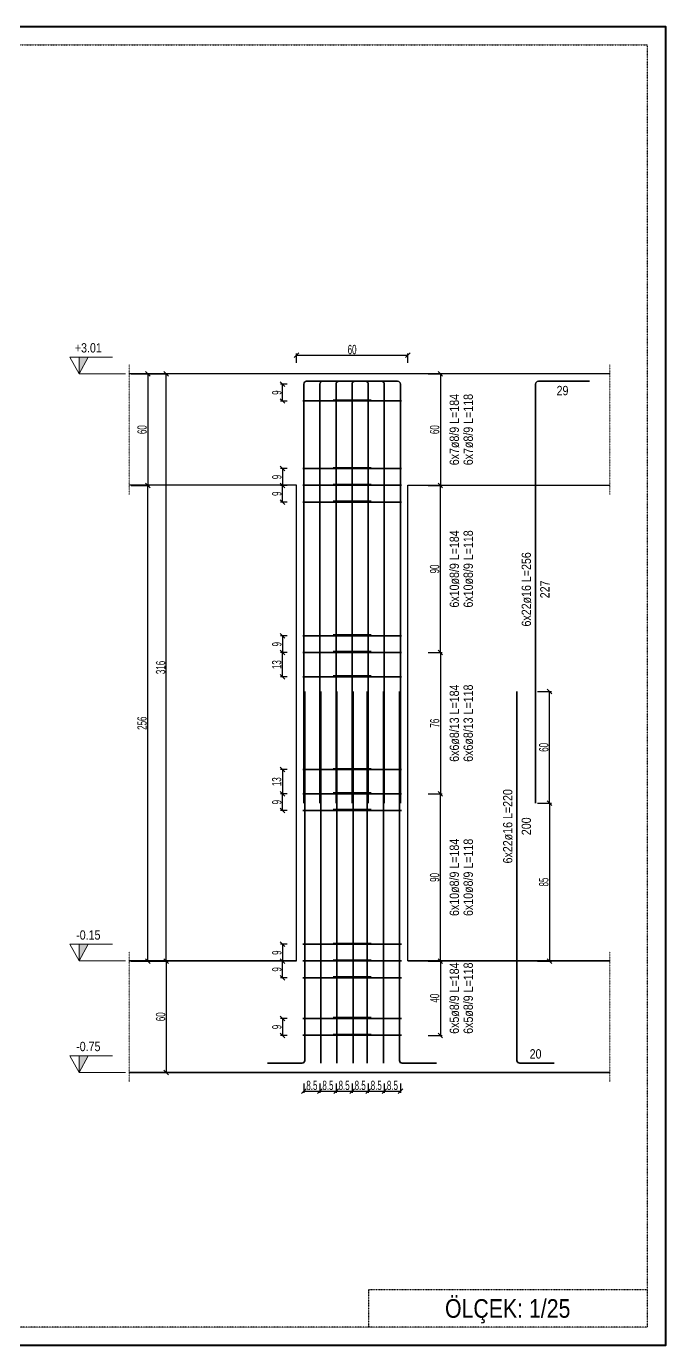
# Model space of a CAD drawing. Header units: millimetres. Extents: x -267 to 94375, y 6431 to 10838.
# Drawn here: x 48595 to 49283, y 8169 to 9589 of the extents above; entities that cross this region are included whole.
import ezdxf
from ezdxf.enums import TextEntityAlignment as Align

# ---------------------------------------------------------------- set-up
doc = ezdxf.new("R2010")
doc.units = ezdxf.units.MM
doc.header["$LTSCALE"] = 0.0001
doc.linetypes.add('DASHED', pattern=[19.05, 12.7, -6.35])
for name, color, linetype, lineweight in [('DETAY ANTET (BEYKENT)', 5, 'Continuous', 40), ('DONATI (BEYKENT)', 4, 'Continuous', 35), ('DONATI YAZISI (BEYKENT)', 3, 'Continuous', 20), ('ETRIYE (BEYKENT)', 150, 'Continuous', 35), ('KESIT SINIRI (BEYKENT)', 241, 'DASHED', 20), ('KIRIS (BEYKENT)', 2, 'Continuous', 30), ('KOLON (BEYKENT)', 3, 'Continuous', 30), ('KOT CIZGI (BEYKENT)', 120, 'Continuous', 20), ('KOT YAZI (BEYKENT)', 7, 'Continuous', 20), ('OLCU (BEYKENT)', 14, 'Continuous', 20), ('TEMEL (BEYKENT)', 2, 'Continuous', 35), ('YAZI (BEYKENT)', 140, 'Continuous', 20)]:
    doc.layers.add(name, color=color, linetype=linetype, lineweight=lineweight)
doc.styles.add('DONATI YAZISI (BEYKENT)', font='')
doc.styles.add('KLNOLC-25', font='bahnschrift light condensed', dxfattribs={"width": 0.75, "height": 10})
doc.styles.add('KOT (BEYKENT)', font='')
doc.styles.add('YAZI (BEYKENT)', font='')
doc.styles.get('DONATI YAZISI (BEYKENT)').set_extended_font_data('Bahnschrift Light Condensed')
doc.styles.get('KOT (BEYKENT)').set_extended_font_data('Bahnschrift Light Condensed')
doc.styles.get('YAZI (BEYKENT)').set_extended_font_data('Bahnschrift Light Condensed')
doc.dimstyles.new('KLNOLC-25', dxfattribs={"dimtxt": 10, "dimasz": 5, "dimexe": 2, "dimexo": 2, "dimgap": 1, "dimtad": 1, "dimdec": 1, "dimlfac": 0.5, "dimrnd": 0.5, "dimzin": 12, "dimdsep": 46, "dimtxsty": 'KLNOLC-25', "dimblk": 'OBLIQUE', "dimblk1": 'OBLIQUE', "dimblk2": 'OBLIQUE', "dimcen": 0, "dimclrt": 7, "dimadec": 0, "dimazin": 0, "dimtfac": 1, "dimtdec": 4, "dimtix": 1, "dimtmove": 2, "dimatfit": 3, "dimfxl": 1, "dimtzin": 0, "dimarcsym": 0})

# ---------------------------------------------------------------- blocks, each defined once
blk = doc.blocks.new('_Oblique')
at = {"color": 0, "linetype": 'ByBlock', "lineweight": -2}
blk.add_line((-0.5, -0.5), (0.5, 0.5), dxfattribs=at)
blk = doc.blocks.new('*D550')
at = {"layer": 'DEFPOINTS', "color": 0, "lineweight": -3, "transparency": 16777216}
for p in [(49143.3, 8752.6), (49143.3, 8582.6), (49158.3, 8582.6)]:
    blk.add_point(p, dxfattribs=at)
at = {"layer": 'OLCU (BEYKENT)', "color": 0, "lineweight": -2, "transparency": 16777216}
for p, q in [((49145.3, 8752.6), (49160.3, 8752.6)), ((49158.3, 8752.6), (49158.3, 8582.6)), ((49145.3, 8582.6), (49160.3, 8582.6))]:
    blk.add_line(p, q, dxfattribs=at)
at = {"layer": 'OLCU (BEYKENT)', "color": 0, "lineweight": -2, "transparency": 16777216, "xscale": 5, "yscale": 5, "zscale": 5}
for p, rotation in [((49158.3, 8752.6), 90), ((49158.3, 8582.6), 270)]:
    blk.add_blockref('_Oblique', p, dxfattribs=dict(at, rotation=rotation))
at = {"layer": 'OLCU (BEYKENT)', "color": 7, "transparency": 16777216, "insert": (49152.2, 8667.6), "char_height": 10, "attachment_point": 5, "rotation": 90, "style": 'KLNOLC-25'}
blk.add_mtext('85', dxfattribs=at)
blk = doc.blocks.new('*D551')
at = {"layer": 'DEFPOINTS', "color": 0, "lineweight": -3, "transparency": 16777216}
for p in [(49143.3, 8872.6), (49158.3, 8872.6), (49143.3, 8752.6)]:
    blk.add_point(p, dxfattribs=at)
at = {"layer": 'OLCU (BEYKENT)', "color": 0, "lineweight": -2, "transparency": 16777216}
for p, q in [((49145.3, 8872.6), (49160.3, 8872.6)), ((49158.3, 8752.6), (49158.3, 8872.6)), ((49145.3, 8752.6), (49160.3, 8752.6))]:
    blk.add_line(p, q, dxfattribs=at)
at = {"layer": 'OLCU (BEYKENT)', "color": 0, "lineweight": -2, "transparency": 16777216, "xscale": 5, "yscale": 5, "zscale": 5}
for p, rotation in [((49158.3, 8872.6), 90), ((49158.3, 8752.6), 270)]:
    blk.add_blockref('_Oblique', p, dxfattribs=dict(at, rotation=rotation))
at = {"layer": 'OLCU (BEYKENT)', "color": 7, "transparency": 16777216, "insert": (49152.2, 8812.6), "char_height": 10, "attachment_point": 5, "rotation": 90, "style": 'KLNOLC-25'}
blk.add_mtext('60', dxfattribs=at)
blk = doc.blocks.new('*D552')
at = {"layer": 'DEFPOINTS', "color": 0, "lineweight": -3, "transparency": 16777216}
for p in [(48877.8, 8932.6), (48870.8, 8914.6), (48877.8, 8914.6)]:
    blk.add_point(p, dxfattribs=at)
at = {"layer": 'OLCU (BEYKENT)', "color": 0, "lineweight": -2, "transparency": 16777216}
for p, q in [((48875.8, 8932.6), (48868.8, 8932.6)), ((48870.8, 8932.6), (48870.8, 8914.6)), ((48875.8, 8914.6), (48868.8, 8914.6))]:
    blk.add_line(p, q, dxfattribs=at)
at = {"layer": 'OLCU (BEYKENT)', "color": 0, "lineweight": -2, "transparency": 16777216, "xscale": 5, "yscale": 5, "zscale": 5}
for p, rotation in [((48870.8, 8932.6), 90), ((48870.8, 8914.6), 270)]:
    blk.add_blockref('_Oblique', p, dxfattribs=dict(at, rotation=rotation))
at = {"layer": 'OLCU (BEYKENT)', "color": 7, "transparency": 16777216, "insert": (48864.8, 8923.6), "char_height": 10, "attachment_point": 5, "rotation": 90, "style": 'KLNOLC-25'}
blk.add_mtext('9', dxfattribs=at)
blk = doc.blocks.new('*D553')
at = {"layer": 'DEFPOINTS', "color": 0, "lineweight": -3, "transparency": 16777216}
for p in [(48870.8, 9094.6), (48877.8, 9094.6), (48877.8, 9076.6)]:
    blk.add_point(p, dxfattribs=at)
at = {"layer": 'OLCU (BEYKENT)', "color": 0, "lineweight": -2, "transparency": 16777216}
for p, q in [((48875.8, 9094.6), (48868.8, 9094.6)), ((48870.8, 9076.6), (48870.8, 9094.6)), ((48875.8, 9076.6), (48868.8, 9076.6))]:
    blk.add_line(p, q, dxfattribs=at)
at = {"layer": 'OLCU (BEYKENT)', "color": 0, "lineweight": -2, "transparency": 16777216, "xscale": 5, "yscale": 5, "zscale": 5}
for p, rotation in [((48870.8, 9094.6), 90), ((48870.8, 9076.6), 270)]:
    blk.add_blockref('_Oblique', p, dxfattribs=dict(at, rotation=rotation))
at = {"layer": 'OLCU (BEYKENT)', "color": 7, "transparency": 16777216, "insert": (48864.8, 9085.6), "char_height": 10, "attachment_point": 5, "rotation": 90, "style": 'KLNOLC-25'}
blk.add_mtext('9', dxfattribs=at)
blk = doc.blocks.new('*D554')
at = {"layer": 'DEFPOINTS', "color": 0, "lineweight": -3, "transparency": 16777216}
for p in [(48877.8, 9112.6), (48870.8, 9094.6), (48877.8, 9094.6)]:
    blk.add_point(p, dxfattribs=at)
at = {"layer": 'OLCU (BEYKENT)', "color": 0, "lineweight": -2, "transparency": 16777216}
for p, q in [((48875.8, 9112.6), (48868.8, 9112.6)), ((48870.8, 9112.6), (48870.8, 9094.6)), ((48875.8, 9094.6), (48868.8, 9094.6))]:
    blk.add_line(p, q, dxfattribs=at)
at = {"layer": 'OLCU (BEYKENT)', "color": 0, "lineweight": -2, "transparency": 16777216, "xscale": 5, "yscale": 5, "zscale": 5}
for p, rotation in [((48870.8, 9112.6), 90), ((48870.8, 9094.6), 270)]:
    blk.add_blockref('_Oblique', p, dxfattribs=dict(at, rotation=rotation))
at = {"layer": 'OLCU (BEYKENT)', "color": 7, "transparency": 16777216, "insert": (48864.8, 9103.6), "char_height": 10, "attachment_point": 5, "rotation": 90, "style": 'KLNOLC-25'}
blk.add_mtext('9', dxfattribs=at)
blk = doc.blocks.new('*D555')
at = {"layer": 'DEFPOINTS', "color": 0, "lineweight": -3, "transparency": 16777216}
for p in [(48870.8, 9203.4), (48877.8, 9203.4), (48877.8, 9185.4)]:
    blk.add_point(p, dxfattribs=at)
at = {"layer": 'OLCU (BEYKENT)', "color": 0, "lineweight": -2, "transparency": 16777216}
for p, q in [((48875.8, 9203.4), (48868.8, 9203.4)), ((48870.8, 9185.4), (48870.8, 9203.4)), ((48875.8, 9185.4), (48868.8, 9185.4))]:
    blk.add_line(p, q, dxfattribs=at)
at = {"layer": 'OLCU (BEYKENT)', "color": 0, "lineweight": -2, "transparency": 16777216, "xscale": 5, "yscale": 5, "zscale": 5}
for p, rotation in [((48870.8, 9203.4), 90), ((48870.8, 9185.4), 270)]:
    blk.add_blockref('_Oblique', p, dxfattribs=dict(at, rotation=rotation))
at = {"layer": 'OLCU (BEYKENT)', "color": 7, "transparency": 16777216, "insert": (48864.8, 9194.4), "char_height": 10, "attachment_point": 5, "rotation": 90, "style": 'KLNOLC-25'}
blk.add_mtext('9', dxfattribs=at)
blk = doc.blocks.new('*D556')
at = {"layer": 'DEFPOINTS', "color": 0, "lineweight": -3, "transparency": 16777216}
for p in [(49025.8, 9094.6), (49040.8, 9094.6), (49025.8, 8914.6)]:
    blk.add_point(p, dxfattribs=at)
at = {"layer": 'OLCU (BEYKENT)', "color": 0, "lineweight": -2, "transparency": 16777216}
for p, q in [((49027.8, 9094.6), (49042.8, 9094.6)), ((49040.8, 8914.6), (49040.8, 9094.6)), ((49027.8, 8914.6), (49042.8, 8914.6))]:
    blk.add_line(p, q, dxfattribs=at)
at = {"layer": 'OLCU (BEYKENT)', "color": 0, "lineweight": -2, "transparency": 16777216, "xscale": 5, "yscale": 5, "zscale": 5}
for p, rotation in [((49040.8, 9094.6), 90), ((49040.8, 8914.6), 270)]:
    blk.add_blockref('_Oblique', p, dxfattribs=dict(at, rotation=rotation))
at = {"layer": 'OLCU (BEYKENT)', "color": 7, "transparency": 16777216, "insert": (49034.7, 9004.6), "char_height": 10, "attachment_point": 5, "rotation": 90, "style": 'KLNOLC-25'}
blk.add_mtext('90', dxfattribs=at)
blk = doc.blocks.new('*D557')
at = {"layer": 'DEFPOINTS', "color": 0, "lineweight": -3, "transparency": 16777216}
for p in [(49025.8, 9214.6), (49025.8, 9094.6), (49040.8, 9094.6)]:
    blk.add_point(p, dxfattribs=at)
at = {"layer": 'OLCU (BEYKENT)', "color": 0, "lineweight": -2, "transparency": 16777216}
for p, q in [((49027.8, 9214.6), (49042.8, 9214.6)), ((49040.8, 9214.6), (49040.8, 9094.6)), ((49027.8, 9094.6), (49042.8, 9094.6))]:
    blk.add_line(p, q, dxfattribs=at)
at = {"layer": 'OLCU (BEYKENT)', "color": 0, "lineweight": -2, "transparency": 16777216, "xscale": 5, "yscale": 5, "zscale": 5}
for p, rotation in [((49040.8, 9214.6), 90), ((49040.8, 9094.6), 270)]:
    blk.add_blockref('_Oblique', p, dxfattribs=dict(at, rotation=rotation))
at = {"layer": 'OLCU (BEYKENT)', "color": 7, "transparency": 16777216, "insert": (49034.7, 9154.6), "char_height": 10, "attachment_point": 5, "rotation": 90, "style": 'KLNOLC-25'}
blk.add_mtext('60', dxfattribs=at)
blk = doc.blocks.new('*D558')
at = {"layer": 'DEFPOINTS', "color": 0, "lineweight": -3, "transparency": 16777216}
for p in [(48877.8, 8788.6), (48870.8, 8762.6), (48877.8, 8762.6)]:
    blk.add_point(p, dxfattribs=at)
at = {"layer": 'OLCU (BEYKENT)', "color": 0, "lineweight": -2, "transparency": 16777216}
for p, q in [((48875.8, 8788.6), (48868.8, 8788.6)), ((48870.8, 8788.6), (48870.8, 8762.6)), ((48875.8, 8762.6), (48868.8, 8762.6))]:
    blk.add_line(p, q, dxfattribs=at)
at = {"layer": 'OLCU (BEYKENT)', "color": 0, "lineweight": -2, "transparency": 16777216, "xscale": 5, "yscale": 5, "zscale": 5}
for p, rotation in [((48870.8, 8788.6), 90), ((48870.8, 8762.6), 270)]:
    blk.add_blockref('_Oblique', p, dxfattribs=dict(at, rotation=rotation))
at = {"layer": 'OLCU (BEYKENT)', "color": 7, "transparency": 16777216, "insert": (48864.7, 8775.6), "char_height": 10, "attachment_point": 5, "rotation": 90, "style": 'KLNOLC-25'}
blk.add_mtext('13', dxfattribs=at)
blk = doc.blocks.new('*D559')
at = {"layer": 'DEFPOINTS', "color": 0, "lineweight": -3, "transparency": 16777216}
for p in [(48870.8, 8914.6), (48877.8, 8914.6), (48877.8, 8888.6)]:
    blk.add_point(p, dxfattribs=at)
at = {"layer": 'OLCU (BEYKENT)', "color": 0, "lineweight": -2, "transparency": 16777216}
for p, q in [((48875.8, 8914.6), (48868.8, 8914.6)), ((48870.8, 8888.6), (48870.8, 8914.6)), ((48875.8, 8888.6), (48868.8, 8888.6))]:
    blk.add_line(p, q, dxfattribs=at)
at = {"layer": 'OLCU (BEYKENT)', "color": 0, "lineweight": -2, "transparency": 16777216, "xscale": 5, "yscale": 5, "zscale": 5}
for p, rotation in [((48870.8, 8914.6), 90), ((48870.8, 8888.6), 270)]:
    blk.add_blockref('_Oblique', p, dxfattribs=dict(at, rotation=rotation))
at = {"layer": 'OLCU (BEYKENT)', "color": 7, "transparency": 16777216, "insert": (48864.7, 8901.6), "char_height": 10, "attachment_point": 5, "rotation": 90, "style": 'KLNOLC-25'}
blk.add_mtext('13', dxfattribs=at)
blk = doc.blocks.new('*D560')
at = {"layer": 'DEFPOINTS', "color": 0, "lineweight": -3, "transparency": 16777216}
for p in [(49025.8, 8914.6), (49025.8, 8762.6), (49040.8, 8762.6)]:
    blk.add_point(p, dxfattribs=at)
at = {"layer": 'OLCU (BEYKENT)', "color": 0, "lineweight": -2, "transparency": 16777216}
for p, q in [((49027.8, 8914.6), (49042.8, 8914.6)), ((49040.8, 8914.6), (49040.8, 8762.6)), ((49027.8, 8762.6), (49042.8, 8762.6))]:
    blk.add_line(p, q, dxfattribs=at)
at = {"layer": 'OLCU (BEYKENT)', "color": 0, "lineweight": -2, "transparency": 16777216, "xscale": 5, "yscale": 5, "zscale": 5}
for p, rotation in [((49040.8, 8914.6), 90), ((49040.8, 8762.6), 270)]:
    blk.add_blockref('_Oblique', p, dxfattribs=dict(at, rotation=rotation))
at = {"layer": 'OLCU (BEYKENT)', "color": 7, "transparency": 16777216, "insert": (49034.8, 8838.6), "char_height": 10, "attachment_point": 5, "rotation": 90, "style": 'KLNOLC-25'}
blk.add_mtext('76', dxfattribs=at)
blk = doc.blocks.new('*D561')
at = {"layer": 'DEFPOINTS', "color": 0, "lineweight": -3, "transparency": 16777216}
for p in [(48877.8, 8600.6), (48870.8, 8582.6), (48877.8, 8582.6)]:
    blk.add_point(p, dxfattribs=at)
at = {"layer": 'OLCU (BEYKENT)', "color": 0, "lineweight": -2, "transparency": 16777216}
for p, q in [((48875.8, 8600.6), (48868.8, 8600.6)), ((48870.8, 8600.6), (48870.8, 8582.6)), ((48875.8, 8582.6), (48868.8, 8582.6))]:
    blk.add_line(p, q, dxfattribs=at)
at = {"layer": 'OLCU (BEYKENT)', "color": 0, "lineweight": -2, "transparency": 16777216, "xscale": 5, "yscale": 5, "zscale": 5}
for p, rotation in [((48870.8, 8600.6), 90), ((48870.8, 8582.6), 270)]:
    blk.add_blockref('_Oblique', p, dxfattribs=dict(at, rotation=rotation))
at = {"layer": 'OLCU (BEYKENT)', "color": 7, "transparency": 16777216, "insert": (48864.8, 8591.6), "char_height": 10, "attachment_point": 5, "rotation": 90, "style": 'KLNOLC-25'}
blk.add_mtext('9', dxfattribs=at)
blk = doc.blocks.new('*D562')
at = {"layer": 'DEFPOINTS', "color": 0, "lineweight": -3, "transparency": 16777216}
for p in [(48870.8, 8762.6), (48877.8, 8762.6), (48877.8, 8744.6)]:
    blk.add_point(p, dxfattribs=at)
at = {"layer": 'OLCU (BEYKENT)', "color": 0, "lineweight": -2, "transparency": 16777216}
for p, q in [((48875.8, 8762.6), (48868.8, 8762.6)), ((48870.8, 8744.6), (48870.8, 8762.6)), ((48875.8, 8744.6), (48868.8, 8744.6))]:
    blk.add_line(p, q, dxfattribs=at)
at = {"layer": 'OLCU (BEYKENT)', "color": 0, "lineweight": -2, "transparency": 16777216, "xscale": 5, "yscale": 5, "zscale": 5}
for p, rotation in [((48870.8, 8762.6), 90), ((48870.8, 8744.6), 270)]:
    blk.add_blockref('_Oblique', p, dxfattribs=dict(at, rotation=rotation))
at = {"layer": 'OLCU (BEYKENT)', "color": 7, "transparency": 16777216, "insert": (48864.8, 8753.6), "char_height": 10, "attachment_point": 5, "rotation": 90, "style": 'KLNOLC-25'}
blk.add_mtext('9', dxfattribs=at)
blk = doc.blocks.new('*D563')
at = {"layer": 'DEFPOINTS', "color": 0, "lineweight": -3, "transparency": 16777216}
for p in [(49025.8, 8762.6), (49040.8, 8762.6), (49025.8, 8582.6)]:
    blk.add_point(p, dxfattribs=at)
at = {"layer": 'OLCU (BEYKENT)', "color": 0, "lineweight": -2, "transparency": 16777216}
for p, q in [((49027.8, 8762.6), (49042.8, 8762.6)), ((49040.8, 8582.6), (49040.8, 8762.6)), ((49027.8, 8582.6), (49042.8, 8582.6))]:
    blk.add_line(p, q, dxfattribs=at)
at = {"layer": 'OLCU (BEYKENT)', "color": 0, "lineweight": -2, "transparency": 16777216, "xscale": 5, "yscale": 5, "zscale": 5}
for p, rotation in [((49040.8, 8762.6), 90), ((49040.8, 8582.6), 270)]:
    blk.add_blockref('_Oblique', p, dxfattribs=dict(at, rotation=rotation))
at = {"layer": 'OLCU (BEYKENT)', "color": 7, "transparency": 16777216, "insert": (49034.7, 8672.6), "char_height": 10, "attachment_point": 5, "rotation": 90, "style": 'KLNOLC-25'}
blk.add_mtext('90', dxfattribs=at)
blk = doc.blocks.new('*D564')
at = {"layer": 'DEFPOINTS', "color": 0, "lineweight": -3, "transparency": 16777216}
for p in [(48877.8, 8520.6), (48870.8, 8502.6), (48877.8, 8502.6)]:
    blk.add_point(p, dxfattribs=at)
at = {"layer": 'OLCU (BEYKENT)', "color": 0, "lineweight": -2, "transparency": 16777216}
for p, q in [((48875.8, 8520.6), (48868.8, 8520.6)), ((48870.8, 8520.6), (48870.8, 8502.6)), ((48875.8, 8502.6), (48868.8, 8502.6))]:
    blk.add_line(p, q, dxfattribs=at)
at = {"layer": 'OLCU (BEYKENT)', "color": 0, "lineweight": -2, "transparency": 16777216, "xscale": 5, "yscale": 5, "zscale": 5}
for p, rotation in [((48870.8, 8520.6), 90), ((48870.8, 8502.6), 270)]:
    blk.add_blockref('_Oblique', p, dxfattribs=dict(at, rotation=rotation))
at = {"layer": 'OLCU (BEYKENT)', "color": 7, "transparency": 16777216, "insert": (48864.8, 8511.6), "char_height": 10, "attachment_point": 5, "rotation": 90, "style": 'KLNOLC-25'}
blk.add_mtext('9', dxfattribs=at)
blk = doc.blocks.new('*D565')
at = {"layer": 'DEFPOINTS', "color": 0, "lineweight": -3, "transparency": 16777216}
for p in [(48870.8, 8582.6), (48877.8, 8582.6), (48877.8, 8564.6)]:
    blk.add_point(p, dxfattribs=at)
at = {"layer": 'OLCU (BEYKENT)', "color": 0, "lineweight": -2, "transparency": 16777216}
for p, q in [((48875.8, 8582.6), (48868.8, 8582.6)), ((48870.8, 8564.6), (48870.8, 8582.6)), ((48875.8, 8564.6), (48868.8, 8564.6))]:
    blk.add_line(p, q, dxfattribs=at)
at = {"layer": 'OLCU (BEYKENT)', "color": 0, "lineweight": -2, "transparency": 16777216, "xscale": 5, "yscale": 5, "zscale": 5}
for p, rotation in [((48870.8, 8582.6), 90), ((48870.8, 8564.6), 270)]:
    blk.add_blockref('_Oblique', p, dxfattribs=dict(at, rotation=rotation))
at = {"layer": 'OLCU (BEYKENT)', "color": 7, "transparency": 16777216, "insert": (48864.8, 8573.6), "char_height": 10, "attachment_point": 5, "rotation": 90, "style": 'KLNOLC-25'}
blk.add_mtext('9', dxfattribs=at)
blk = doc.blocks.new('*D566')
at = {"layer": 'DEFPOINTS', "color": 0, "lineweight": -3, "transparency": 16777216}
for p in [(49025.8, 8582.6), (49025.8, 8502.6), (49040.8, 8502.6)]:
    blk.add_point(p, dxfattribs=at)
at = {"layer": 'OLCU (BEYKENT)', "color": 0, "lineweight": -2, "transparency": 16777216}
for p, q in [((49027.8, 8582.6), (49042.8, 8582.6)), ((49040.8, 8582.6), (49040.8, 8502.6)), ((49027.8, 8502.6), (49042.8, 8502.6))]:
    blk.add_line(p, q, dxfattribs=at)
at = {"layer": 'OLCU (BEYKENT)', "color": 0, "lineweight": -2, "transparency": 16777216, "xscale": 5, "yscale": 5, "zscale": 5}
for p, rotation in [((49040.8, 8582.6), 90), ((49040.8, 8502.6), 270)]:
    blk.add_blockref('_Oblique', p, dxfattribs=dict(at, rotation=rotation))
at = {"layer": 'OLCU (BEYKENT)', "color": 7, "transparency": 16777216, "insert": (49034.7, 8542.6), "char_height": 10, "attachment_point": 5, "rotation": 90, "style": 'KLNOLC-25'}
blk.add_mtext('40', dxfattribs=at)
blk = doc.blocks.new('*D567')
at = {"layer": 'DEFPOINTS', "color": 0, "lineweight": -3, "transparency": 16777216}
for p in [(48705.8, 8582.6), (48705.8, 8462.6), (48745.8, 8462.6)]:
    blk.add_point(p, dxfattribs=at)
at = {"layer": 'OLCU (BEYKENT)', "color": 0, "lineweight": -2, "transparency": 16777216}
for p, q in [((48707.8, 8582.6), (48747.8, 8582.6)), ((48745.8, 8582.6), (48745.8, 8462.6)), ((48707.8, 8462.6), (48747.8, 8462.6))]:
    blk.add_line(p, q, dxfattribs=at)
at = {"layer": 'OLCU (BEYKENT)', "color": 0, "lineweight": -2, "transparency": 16777216, "xscale": 5, "yscale": 5, "zscale": 5}
for p, rotation in [((48745.8, 8582.6), 90), ((48745.8, 8462.6), 270)]:
    blk.add_blockref('_Oblique', p, dxfattribs=dict(at, rotation=rotation))
at = {"layer": 'OLCU (BEYKENT)', "color": 7, "transparency": 16777216, "insert": (48739.7, 8522.6), "char_height": 10, "attachment_point": 5, "rotation": 90, "style": 'KLNOLC-25'}
blk.add_mtext('60', dxfattribs=at)
blk = doc.blocks.new('*D568')
at = {"layer": 'DEFPOINTS', "color": 0, "lineweight": -3, "transparency": 16777216}
for p in [(48705.8, 9094.6), (48725.8, 9094.6), (48705.8, 8582.6)]:
    blk.add_point(p, dxfattribs=at)
at = {"layer": 'OLCU (BEYKENT)', "color": 0, "lineweight": -2, "transparency": 16777216}
for p, q in [((48707.8, 9094.6), (48727.8, 9094.6)), ((48725.8, 8582.6), (48725.8, 9094.6)), ((48707.8, 8582.6), (48727.8, 8582.6))]:
    blk.add_line(p, q, dxfattribs=at)
at = {"layer": 'OLCU (BEYKENT)', "color": 0, "lineweight": -2, "transparency": 16777216, "xscale": 5, "yscale": 5, "zscale": 5}
for p, rotation in [((48725.8, 9094.6), 90), ((48725.8, 8582.6), 270)]:
    blk.add_blockref('_Oblique', p, dxfattribs=dict(at, rotation=rotation))
at = {"layer": 'OLCU (BEYKENT)', "color": 7, "transparency": 16777216, "insert": (48719.7, 8838.6), "char_height": 10, "attachment_point": 5, "rotation": 90, "style": 'KLNOLC-25'}
blk.add_mtext('256', dxfattribs=at)
blk = doc.blocks.new('*D569')
at = {"layer": 'DEFPOINTS', "color": 0, "lineweight": -3, "transparency": 16777216}
for p in [(48705.8, 9214.6), (48705.8, 9094.6), (48725.8, 9094.6)]:
    blk.add_point(p, dxfattribs=at)
at = {"layer": 'OLCU (BEYKENT)', "color": 0, "lineweight": -2, "transparency": 16777216}
for p, q in [((48707.8, 9214.6), (48727.8, 9214.6)), ((48725.8, 9214.6), (48725.8, 9094.6)), ((48707.8, 9094.6), (48727.8, 9094.6))]:
    blk.add_line(p, q, dxfattribs=at)
at = {"layer": 'OLCU (BEYKENT)', "color": 0, "lineweight": -2, "transparency": 16777216, "xscale": 5, "yscale": 5, "zscale": 5}
for p, rotation in [((48725.8, 9214.6), 90), ((48725.8, 9094.6), 270)]:
    blk.add_blockref('_Oblique', p, dxfattribs=dict(at, rotation=rotation))
at = {"layer": 'OLCU (BEYKENT)', "color": 7, "transparency": 16777216, "insert": (48719.7, 9154.6), "char_height": 10, "attachment_point": 5, "rotation": 90, "style": 'KLNOLC-25'}
blk.add_mtext('60', dxfattribs=at)
blk = doc.blocks.new('*D570')
at = {"layer": 'DEFPOINTS', "color": 0, "lineweight": -3, "transparency": 16777216}
for p in [(48705.8, 9214.6), (48745.8, 9214.6), (48705.8, 8582.6)]:
    blk.add_point(p, dxfattribs=at)
at = {"layer": 'OLCU (BEYKENT)', "color": 0, "lineweight": -2, "transparency": 16777216}
for p, q in [((48707.8, 9214.6), (48747.8, 9214.6)), ((48745.8, 8582.6), (48745.8, 9214.6)), ((48707.8, 8582.6), (48747.8, 8582.6))]:
    blk.add_line(p, q, dxfattribs=at)
at = {"layer": 'OLCU (BEYKENT)', "color": 0, "lineweight": -2, "transparency": 16777216, "xscale": 5, "yscale": 5, "zscale": 5}
for p, rotation in [((48745.8, 9214.6), 90), ((48745.8, 8582.6), 270)]:
    blk.add_blockref('_Oblique', p, dxfattribs=dict(at, rotation=rotation))
at = {"layer": 'OLCU (BEYKENT)', "color": 7, "transparency": 16777216, "insert": (48739.7, 8898.6), "char_height": 10, "attachment_point": 5, "rotation": 90, "style": 'KLNOLC-25'}
blk.add_mtext('316', dxfattribs=at)
blk = doc.blocks.new('*D571')
at = {"layer": 'DEFPOINTS', "color": 0, "lineweight": -3, "transparency": 16777216}
for p in [(49005.8, 9234.6), (48885.8, 9224.6), (49005.8, 9224.6)]:
    blk.add_point(p, dxfattribs=at)
at = {"layer": 'OLCU (BEYKENT)', "color": 0, "lineweight": -2, "transparency": 16777216}
for p, q in [((48885.8, 9226.6), (48885.8, 9236.6)), ((48885.8, 9234.6), (49005.8, 9234.6)), ((49005.8, 9226.6), (49005.8, 9236.6))]:
    blk.add_line(p, q, dxfattribs=at)
at = {"layer": 'OLCU (BEYKENT)', "color": 0, "lineweight": -2, "transparency": 16777216, "xscale": 5, "yscale": 5, "zscale": 5, "rotation": 180}
blk.add_blockref('_Oblique', (48885.8, 9234.6), dxfattribs=at)
at = {"layer": 'OLCU (BEYKENT)', "color": 0, "lineweight": -2, "transparency": 16777216, "xscale": 5, "yscale": 5, "zscale": 5}
blk.add_blockref('_Oblique', (49005.8, 9234.6), dxfattribs=at)
at = {"layer": 'OLCU (BEYKENT)', "color": 7, "transparency": 16777216, "insert": (48945.8, 9240.7), "char_height": 10, "attachment_point": 5, "style": 'KLNOLC-25'}
blk.add_mtext('60', dxfattribs=at)
blk = doc.blocks.new('*D572')
at = {"layer": 'DEFPOINTS', "color": 0, "lineweight": -3, "transparency": 16777216}
for p in [(48893.8, 8452.6), (48911.2, 8452.6), (48911.2, 8442.6)]:
    blk.add_point(p, dxfattribs=at)
at = {"layer": 'OLCU (BEYKENT)', "color": 0, "lineweight": -2, "transparency": 16777216}
for p, q in [((48893.8, 8450.6), (48893.8, 8440.6)), ((48911.2, 8450.6), (48911.2, 8440.6)), ((48893.8, 8442.6), (48911.2, 8442.6))]:
    blk.add_line(p, q, dxfattribs=at)
at = {"layer": 'OLCU (BEYKENT)', "color": 0, "lineweight": -2, "transparency": 16777216, "xscale": 5, "yscale": 5, "zscale": 5, "rotation": 180}
blk.add_blockref('_Oblique', (48893.8, 8442.6), dxfattribs=at)
at = {"layer": 'OLCU (BEYKENT)', "color": 0, "lineweight": -2, "transparency": 16777216, "xscale": 5, "yscale": 5, "zscale": 5}
blk.add_blockref('_Oblique', (48911.2, 8442.6), dxfattribs=at)
at = {"layer": 'OLCU (BEYKENT)', "color": 7, "transparency": 16777216, "insert": (48902.5, 8448.7), "char_height": 10, "attachment_point": 5, "style": 'KLNOLC-25'}
blk.add_mtext('8.5', dxfattribs=at)
blk = doc.blocks.new('*D573')
at = {"layer": 'DEFPOINTS', "color": 0, "lineweight": -3, "transparency": 16777216}
for p in [(48911.2, 8452.6), (48928.5, 8452.6), (48928.5, 8442.6)]:
    blk.add_point(p, dxfattribs=at)
at = {"layer": 'OLCU (BEYKENT)', "color": 0, "lineweight": -2, "transparency": 16777216}
for p, q in [((48911.2, 8450.6), (48911.2, 8440.6)), ((48928.5, 8450.6), (48928.5, 8440.6)), ((48911.2, 8442.6), (48928.5, 8442.6))]:
    blk.add_line(p, q, dxfattribs=at)
at = {"layer": 'OLCU (BEYKENT)', "color": 0, "lineweight": -2, "transparency": 16777216, "xscale": 5, "yscale": 5, "zscale": 5, "rotation": 180}
blk.add_blockref('_Oblique', (48911.2, 8442.6), dxfattribs=at)
at = {"layer": 'OLCU (BEYKENT)', "color": 0, "lineweight": -2, "transparency": 16777216, "xscale": 5, "yscale": 5, "zscale": 5}
blk.add_blockref('_Oblique', (48928.5, 8442.6), dxfattribs=at)
at = {"layer": 'OLCU (BEYKENT)', "color": 7, "transparency": 16777216, "insert": (48919.8, 8448.7), "char_height": 10, "attachment_point": 5, "style": 'KLNOLC-25'}
blk.add_mtext('8.5', dxfattribs=at)
blk = doc.blocks.new('*D574')
at = {"layer": 'DEFPOINTS', "color": 0, "lineweight": -3, "transparency": 16777216}
for p in [(48928.5, 8452.6), (48945.8, 8452.6), (48945.8, 8442.6)]:
    blk.add_point(p, dxfattribs=at)
at = {"layer": 'OLCU (BEYKENT)', "color": 0, "lineweight": -2, "transparency": 16777216}
for p, q in [((48928.5, 8450.6), (48928.5, 8440.6)), ((48945.8, 8450.6), (48945.8, 8440.6)), ((48928.5, 8442.6), (48945.8, 8442.6))]:
    blk.add_line(p, q, dxfattribs=at)
at = {"layer": 'OLCU (BEYKENT)', "color": 0, "lineweight": -2, "transparency": 16777216, "xscale": 5, "yscale": 5, "zscale": 5, "rotation": 180}
blk.add_blockref('_Oblique', (48928.5, 8442.6), dxfattribs=at)
at = {"layer": 'OLCU (BEYKENT)', "color": 0, "lineweight": -2, "transparency": 16777216, "xscale": 5, "yscale": 5, "zscale": 5}
blk.add_blockref('_Oblique', (48945.8, 8442.6), dxfattribs=at)
at = {"layer": 'OLCU (BEYKENT)', "color": 7, "transparency": 16777216, "insert": (48937.2, 8448.7), "char_height": 10, "attachment_point": 5, "style": 'KLNOLC-25'}
blk.add_mtext('8.5', dxfattribs=at)
blk = doc.blocks.new('*D575')
at = {"layer": 'DEFPOINTS', "color": 0, "lineweight": -3, "transparency": 16777216}
for p in [(48945.8, 8452.6), (48963.2, 8452.6), (48963.2, 8442.6)]:
    blk.add_point(p, dxfattribs=at)
at = {"layer": 'OLCU (BEYKENT)', "color": 0, "lineweight": -2, "transparency": 16777216}
for p, q in [((48945.8, 8450.6), (48945.8, 8440.6)), ((48963.2, 8450.6), (48963.2, 8440.6)), ((48945.8, 8442.6), (48963.2, 8442.6))]:
    blk.add_line(p, q, dxfattribs=at)
at = {"layer": 'OLCU (BEYKENT)', "color": 0, "lineweight": -2, "transparency": 16777216, "xscale": 5, "yscale": 5, "zscale": 5, "rotation": 180}
blk.add_blockref('_Oblique', (48945.8, 8442.6), dxfattribs=at)
at = {"layer": 'OLCU (BEYKENT)', "color": 0, "lineweight": -2, "transparency": 16777216, "xscale": 5, "yscale": 5, "zscale": 5}
blk.add_blockref('_Oblique', (48963.2, 8442.6), dxfattribs=at)
at = {"layer": 'OLCU (BEYKENT)', "color": 7, "transparency": 16777216, "insert": (48954.5, 8448.7), "char_height": 10, "attachment_point": 5, "style": 'KLNOLC-25'}
blk.add_mtext('8.5', dxfattribs=at)
blk = doc.blocks.new('*D576')
at = {"layer": 'DEFPOINTS', "color": 0, "lineweight": -3, "transparency": 16777216}
for p in [(48963.2, 8452.6), (48980.5, 8452.6), (48980.5, 8442.6)]:
    blk.add_point(p, dxfattribs=at)
at = {"layer": 'OLCU (BEYKENT)', "color": 0, "lineweight": -2, "transparency": 16777216}
for p, q in [((48963.2, 8450.6), (48963.2, 8440.6)), ((48980.5, 8450.6), (48980.5, 8440.6)), ((48963.2, 8442.6), (48980.5, 8442.6))]:
    blk.add_line(p, q, dxfattribs=at)
at = {"layer": 'OLCU (BEYKENT)', "color": 0, "lineweight": -2, "transparency": 16777216, "xscale": 5, "yscale": 5, "zscale": 5, "rotation": 180}
blk.add_blockref('_Oblique', (48963.2, 8442.6), dxfattribs=at)
at = {"layer": 'OLCU (BEYKENT)', "color": 0, "lineweight": -2, "transparency": 16777216, "xscale": 5, "yscale": 5, "zscale": 5}
blk.add_blockref('_Oblique', (48980.5, 8442.6), dxfattribs=at)
at = {"layer": 'OLCU (BEYKENT)', "color": 7, "transparency": 16777216, "insert": (48971.8, 8448.7), "char_height": 10, "attachment_point": 5, "style": 'KLNOLC-25'}
blk.add_mtext('8.5', dxfattribs=at)
blk = doc.blocks.new('*D577')
at = {"layer": 'DEFPOINTS', "color": 0, "lineweight": -3, "transparency": 16777216}
for p in [(48980.5, 8452.6), (48997.8, 8452.6), (48997.8, 8442.6)]:
    blk.add_point(p, dxfattribs=at)
at = {"layer": 'OLCU (BEYKENT)', "color": 0, "lineweight": -2, "transparency": 16777216}
for p, q in [((48980.5, 8450.6), (48980.5, 8440.6)), ((48997.8, 8450.6), (48997.8, 8440.6)), ((48980.5, 8442.6), (48997.8, 8442.6))]:
    blk.add_line(p, q, dxfattribs=at)
at = {"layer": 'OLCU (BEYKENT)', "color": 0, "lineweight": -2, "transparency": 16777216, "xscale": 5, "yscale": 5, "zscale": 5, "rotation": 180}
blk.add_blockref('_Oblique', (48980.5, 8442.6), dxfattribs=at)
at = {"layer": 'OLCU (BEYKENT)', "color": 0, "lineweight": -2, "transparency": 16777216, "xscale": 5, "yscale": 5, "zscale": 5}
blk.add_blockref('_Oblique', (48997.8, 8442.6), dxfattribs=at)
at = {"layer": 'OLCU (BEYKENT)', "color": 7, "transparency": 16777216, "insert": (48989.2, 8448.7), "char_height": 10, "attachment_point": 5, "style": 'KLNOLC-25'}
blk.add_mtext('8.5', dxfattribs=at)

msp = doc.modelspace()

# ---------------------------------------------------------------- linework, layer by layer
at = {"layer": 'DETAY ANTET (BEYKENT)'}
msp.add_lwpolyline([(48067.52, 9588.64), (49283.33, 9588.64), (49283.33, 8168.64), (48067.52, 8168.64), (48067.52, 9588.64)], close=True, dxfattribs=at)
at = {"layer": 'DETAY ANTET (BEYKENT)', "color": 7, "linetype": 'DASHED', "lineweight": -3, "ltscale": 2}
msp.add_lwpolyline([(48087.52, 9568.64), (49263.33, 9568.64), (49263.33, 8188.64), (48087.52, 8188.64)], close=True, dxfattribs=at)
msp.add_lwpolyline([(49263.33, 8228.64), (48963.33, 8228.64), (48963.33, 8188.64)], dxfattribs=at)
at = {"layer": 'DONATI (BEYKENT)'}
for p, q in [((48912.17, 8872.64), (48912.17, 8472.64)), ((48929.5, 8872.64), (48929.5, 8472.64)), ((48946.83, 8872.64), (48946.83, 8472.64)), ((48962.17, 8872.64), (48962.17, 8472.64)), ((48979.5, 8872.64), (48979.5, 8472.64))]:
    msp.add_line(p, q, dxfattribs=at)
for points in [[(48893.83, 8752.64), (48893.83, 9203.64, -0.4142136), (48896.83, 9206.64), (48933.83, 9206.64)], [(48911.17, 8752.64), (48911.17, 9203.64, -0.4142136), (48914.17, 9206.64), (48951.17, 9206.64)], [(48963.17, 8752.64), (48963.17, 9203.64, 0.4142136), (48960.17, 9206.64), (48923.17, 9206.64)], [(48928.5, 8752.64), (48928.5, 9203.64, -0.4142136), (48931.5, 9206.64), (48968.5, 9206.64)], [(48980.5, 8752.64), (48980.5, 9203.64, 0.4142136), (48977.5, 9206.64), (48940.5, 9206.64)], [(48945.83, 8752.64), (48945.83, 9203.64, -0.4142136), (48948.83, 9206.64), (48985.83, 9206.64)], [(48997.83, 8752.64), (48997.83, 9203.64, 0.4142136), (48994.83, 9206.64), (48957.83, 9206.64)], [(49143.33, 8752.64), (49143.33, 9203.64, -0.4142136), (49146.33, 9206.64), (49201.33, 9206.64)], [(48894.83, 8872.64), (48894.83, 8475.64, -0.4142136), (48891.83, 8472.64), (48854.83, 8472.64)], [(48996.83, 8872.64), (48996.83, 8475.64, 0.4142136), (48999.83, 8472.64), (49036.83, 8472.64)], [(49123.33, 8872.64), (49123.33, 8475.64, 0.4142136), (49126.33, 8472.64), (49163.33, 8472.64)]]:
    msp.add_lwpolyline(points, format="xyb", dxfattribs=at)
at = {"layer": 'ETRIYE (BEYKENT)'}
for p, q in [((48925.5, 9186.44), (48966.17, 9186.44)), ((48925.5, 9113.64), (48966.17, 9113.64)), ((48925.5, 9095.64), (48966.17, 9095.64)), ((48925.5, 9077.64), (48966.17, 9077.64)), ((48925.5, 8933.64), (48966.17, 8933.64)), ((48925.5, 8915.64), (48966.17, 8915.64)), ((48925.5, 8889.64), (48966.17, 8889.64)), ((48925.5, 8789.64), (48966.17, 8789.64)), ((48925.5, 8763.64), (48966.17, 8763.64)), ((48925.5, 8745.64), (48966.17, 8745.64)), ((48925.5, 8601.64), (48966.17, 8601.64)), ((48925.5, 8583.64), (48966.17, 8583.64)), ((48925.5, 8565.64), (48966.17, 8565.64)), ((48925.5, 8521.64), (48966.17, 8521.64)), ((48925.5, 8503.64), (48966.17, 8503.64))]:
    msp.add_line(p, q, dxfattribs=at)
for points in [[(48892.83, 9185.44), (48998.83, 9185.44)], [(48892.83, 9112.64), (48998.83, 9112.64)], [(48892.83, 9094.64), (48998.83, 9094.64)], [(48892.83, 9076.64), (48998.83, 9076.64)], [(48892.83, 8932.64), (48998.83, 8932.64)], [(48892.83, 8914.64), (48998.83, 8914.64)], [(48892.83, 8888.64), (48998.83, 8888.64)], [(48892.83, 8788.64), (48998.83, 8788.64)], [(48892.83, 8762.64), (48998.83, 8762.64)], [(48892.83, 8744.64), (48998.83, 8744.64)], [(48892.83, 8600.64), (48998.83, 8600.64)], [(48892.83, 8582.64), (48998.83, 8582.64)], [(48892.83, 8564.64), (48998.83, 8564.64)], [(48892.83, 8520.64), (48998.83, 8520.64)], [(48892.83, 8502.64), (48998.83, 8502.64)]]:
    msp.add_lwpolyline(points, dxfattribs=at)
at = {"layer": 'KESIT SINIRI (BEYKENT)'}
for p, q in [((48705.83, 9224.64), (48705.83, 9084.64)), ((49223.33, 9224.64), (49223.33, 9084.64)), ((48705.83, 8592.64), (48705.83, 8452.64)), ((49223.33, 8592.64), (49223.33, 8452.64))]:
    msp.add_line(p, q, dxfattribs=at)
at = {"layer": 'KIRIS (BEYKENT)'}
for p, q in [((49223.33, 9214.64), (48705.83, 9214.64)), ((48885.83, 9094.64), (48705.83, 9094.64)), ((49005.83, 9094.64), (49223.33, 9094.64))]:
    msp.add_line(p, q, dxfattribs=at)
at = {"layer": 'KOLON (BEYKENT)'}
for p, q in [((48885.83, 8582.64), (48885.83, 9094.64)), ((49005.83, 8582.64), (49005.83, 9094.64))]:
    msp.add_line(p, q, dxfattribs=at)
at = {"layer": 'KOT CIZGI (BEYKENT)'}
for p, q in [((48651.83, 9214.64), (48701.83, 9214.64)), ((48651.83, 8582.64), (48701.83, 8582.64)), ((48651.83, 8462.64), (48701.83, 8462.64))]:
    msp.add_line(p, q, dxfattribs=at)
for points in [[(48651.83, 9214.64), (48651.83, 9232.64), (48661.83, 9232.64), (48651.83, 9214.64), (48641.83, 9232.64), (48687.83, 9232.64)], [(48651.83, 8582.64), (48651.83, 8600.64), (48661.83, 8600.64), (48651.83, 8582.64), (48641.83, 8600.64), (48687.83, 8600.64)], [(48651.83, 8462.64), (48651.83, 8480.64), (48661.83, 8480.64), (48651.83, 8462.64), (48641.83, 8480.64), (48687.83, 8480.64)]]:
    msp.add_lwpolyline(points, dxfattribs=at)
for points in [[(48651.83, 9214.64), (48651.83, 9232.64), (48661.83, 9232.64)], [(48651.83, 8582.64), (48651.83, 8600.64), (48661.83, 8600.64)], [(48651.83, 8462.64), (48651.83, 8480.64), (48661.83, 8480.64)]]:
    msp.add_solid(points, dxfattribs=at)
at = {"layer": 'TEMEL (BEYKENT)'}
for p, q in [((48705.83, 8582.64), (48885.83, 8582.64)), ((49223.33, 8582.64), (49005.83, 8582.64)), ((48705.83, 8462.64), (49223.33, 8462.64))]:
    msp.add_line(p, q, dxfattribs=at)

# ---------------------------------------------------------------- texts
at = {"layer": 'DONATI YAZISI (BEYKENT)', "style": 'DONATI YAZISI (BEYKENT)'}
for s, p in [('29', (49172.33, 9196.64)), ('20', (49143.33, 8482.64))]:
    msp.add_text(s, height=10, dxfattribs=at).set_placement(p, align=Align.MIDDLE_CENTER)
for s, p in [('6x7ø8/9 L=184', (49055.83, 9154.64)), ('6x7ø8/9 L=118', (49070.83, 9154.64)), ('6x10ø8/9 L=184', (49055.83, 9004.64)), ('6x10ø8/9 L=118', (49070.83, 9004.64)), ('6x22ø16 L=256', (49133.33, 8982.64)), ('227', (49153.33, 8982.64)), ('6x6ø8/13 L=184', (49055.83, 8838.64)), ('6x6ø8/13 L=118', (49070.83, 8838.64)), ('6x22ø16 L=220', (49113.33, 8727.64)), ('200', (49133.33, 8727.64)), ('6x10ø8/9 L=184', (49055.83, 8672.64)), ('6x10ø8/9 L=118', (49070.83, 8672.64)), ('6x5ø8/9 L=184', (49055.83, 8542.64)), ('6x5ø8/9 L=118', (49070.83, 8542.64))]:
    msp.add_text(s, height=10, rotation=90, dxfattribs=at).set_placement(p, align=Align.MIDDLE_CENTER)
at = {"layer": 'KOT YAZI (BEYKENT)', "style": 'KOT (BEYKENT)'}
for s, p in [('+3.01', (48661.83, 9242.64)), ('-0.15', (48661.83, 8610.64)), ('-0.75', (48661.83, 8490.64))]:
    msp.add_text(s, height=10, dxfattribs=at).set_placement(p, align=Align.MIDDLE_CENTER)
at = {"layer": 'YAZI (BEYKENT)', "style": 'YAZI (BEYKENT)'}
msp.add_text('ÖLÇEK: 1/25', height=20, dxfattribs=at).set_placement((49113.33, 8198.64), align=Align.CENTER)

# ---------------------------------------------------------------- dimensions: what is measured, and where the dimension line sits
at = {"layer": 'OLCU (BEYKENT)'}
for base, p1, p2, picture, middle in [((49005.83, 9234.64), (48885.83, 9224.64), (49005.83, 9224.64), '*D571', (48945.83, 9240.74)), ((48911.17, 8442.64), (48893.83, 8452.64), (48911.17, 8452.64), '*D572', (48902.5, 8448.74)), ((48928.5, 8442.64), (48911.17, 8452.64), (48928.5, 8452.64), '*D573', (48919.83, 8448.74)), ((48945.83, 8442.64), (48928.5, 8452.64), (48945.83, 8452.64), '*D574', (48937.17, 8448.74)), ((48963.17, 8442.64), (48945.83, 8452.64), (48963.17, 8452.64), '*D575', (48954.5, 8448.74)), ((48980.5, 8442.64), (48963.17, 8452.64), (48980.5, 8452.64), '*D576', (48971.83, 8448.74)), ((48997.83, 8442.64), (48980.5, 8452.64), (48997.83, 8452.64), '*D577', (48989.17, 8448.74))]:
    dim = msp.add_linear_dim(base=base, p1=p1, p2=p2, dimstyle='KLNOLC-25', dxfattribs=at)
    dim.commit()
    dim.dimension.update_dxf_attribs({"geometry": picture, "text_midpoint": middle})
for base, p1, p2, picture, middle in [((48725.83, 9094.64), (48705.83, 9214.64), (48705.83, 9094.64), '*D569', (48719.73, 9154.64)), ((48745.83, 9214.64), (48705.83, 8582.64), (48705.83, 9214.64), '*D570', (48739.73, 8898.64)), ((49040.83, 9094.64), (49025.83, 9214.64), (49025.83, 9094.64), '*D557', (49034.73, 9154.64)), ((48870.83, 9203.44), (48877.83, 9185.44), (48877.83, 9203.44), '*D555', (48864.78, 9194.44)), ((48870.83, 9094.64), (48877.83, 9112.64), (48877.83, 9094.64), '*D554', (48864.78, 9103.64)), ((48725.83, 9094.64), (48705.83, 8582.64), (48705.83, 9094.64), '*D568', (48719.73, 8838.64)), ((48870.83, 9094.64), (48877.83, 9076.64), (48877.83, 9094.64), '*D553', (48864.78, 9085.64)), ((49040.83, 9094.64), (49025.83, 8914.64), (49025.83, 9094.64), '*D556', (49034.73, 9004.64)), ((48870.83, 8914.64), (48877.83, 8932.64), (48877.83, 8914.64), '*D552', (48864.78, 8923.64)), ((48870.83, 8914.64), (48877.83, 8888.64), (48877.83, 8914.64), '*D559', (48864.73, 8901.64)), ((49040.83, 8762.64), (49025.83, 8914.64), (49025.83, 8762.64), '*D560', (49034.78, 8838.64)), ((49158.33, 8872.64), (49143.33, 8752.64), (49143.33, 8872.64), '*D551', (49152.23, 8812.64)), ((48870.83, 8762.64), (48877.83, 8788.64), (48877.83, 8762.64), '*D558', (48864.73, 8775.64)), ((48870.83, 8762.64), (48877.83, 8744.64), (48877.83, 8762.64), '*D562', (48864.78, 8753.64)), ((49040.83, 8762.64), (49025.83, 8582.64), (49025.83, 8762.64), '*D563', (49034.73, 8672.64)), ((49158.33, 8582.64), (49143.33, 8752.64), (49143.33, 8582.64), '*D550', (49152.23, 8667.64)), ((48870.83, 8582.64), (48877.83, 8600.64), (48877.83, 8582.64), '*D561', (48864.78, 8591.64)), ((48745.83, 8462.64), (48705.83, 8582.64), (48705.83, 8462.64), '*D567', (48739.73, 8522.64)), ((48870.83, 8582.64), (48877.83, 8564.64), (48877.83, 8582.64), '*D565', (48864.78, 8573.64)), ((49040.83, 8502.64), (49025.83, 8582.64), (49025.83, 8502.64), '*D566', (49034.73, 8542.64)), ((48870.83, 8502.64), (48877.83, 8520.64), (48877.83, 8502.64), '*D564', (48864.78, 8511.64))]:
    dim = msp.add_linear_dim(base=base, p1=p1, p2=p2, angle=90, dimstyle='KLNOLC-25', dxfattribs=at)
    dim.commit()
    dim.dimension.update_dxf_attribs({"geometry": picture, "text_midpoint": middle})

doc.saveas('drawing.dxf')
